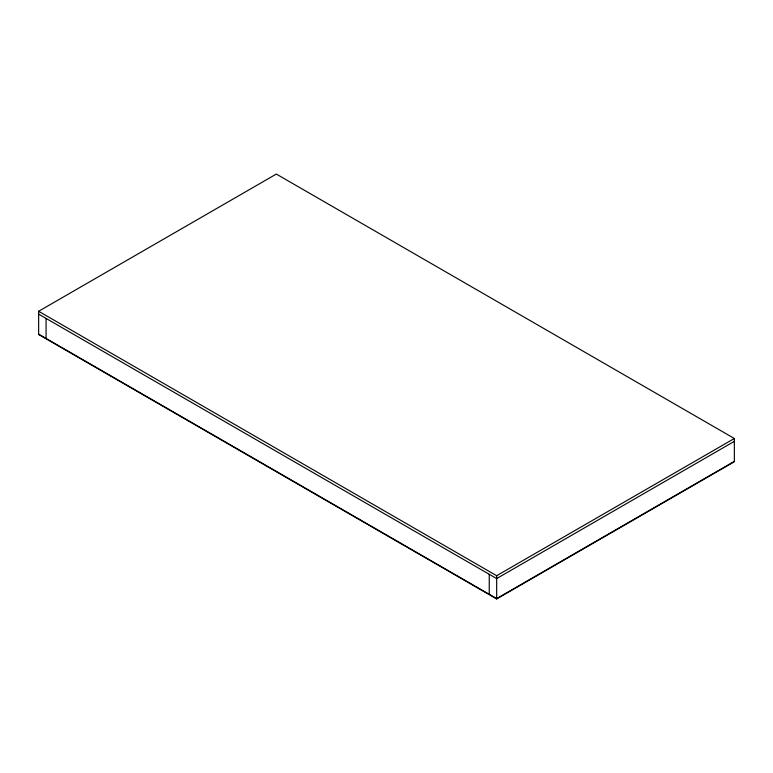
<?xml version="1.0" encoding="UTF-8"?>
<svg xmlns="http://www.w3.org/2000/svg" width="773" height="773" viewBox="0 0 773 773"><rect width="100%" height="100%" fill="white"/><g stroke="black" fill="none" stroke-linecap="round" stroke-linejoin="round"><path stroke-width="1.16" d="M38.65 311.277L276.328 174.06L734.35 438.494L734.35 461.723L496.672 598.94L38.65 334.506L38.65 311.277L496.672 575.711L734.35 438.494M734.35 441.354L496.672 578.571L38.65 314.138M734.35 461.365L496.672 598.582L38.65 334.149M496.672 575.711L496.672 598.94M489.241 574.291L489.241 594.302M46.08 318.428L46.08 338.439"/></g></svg>
